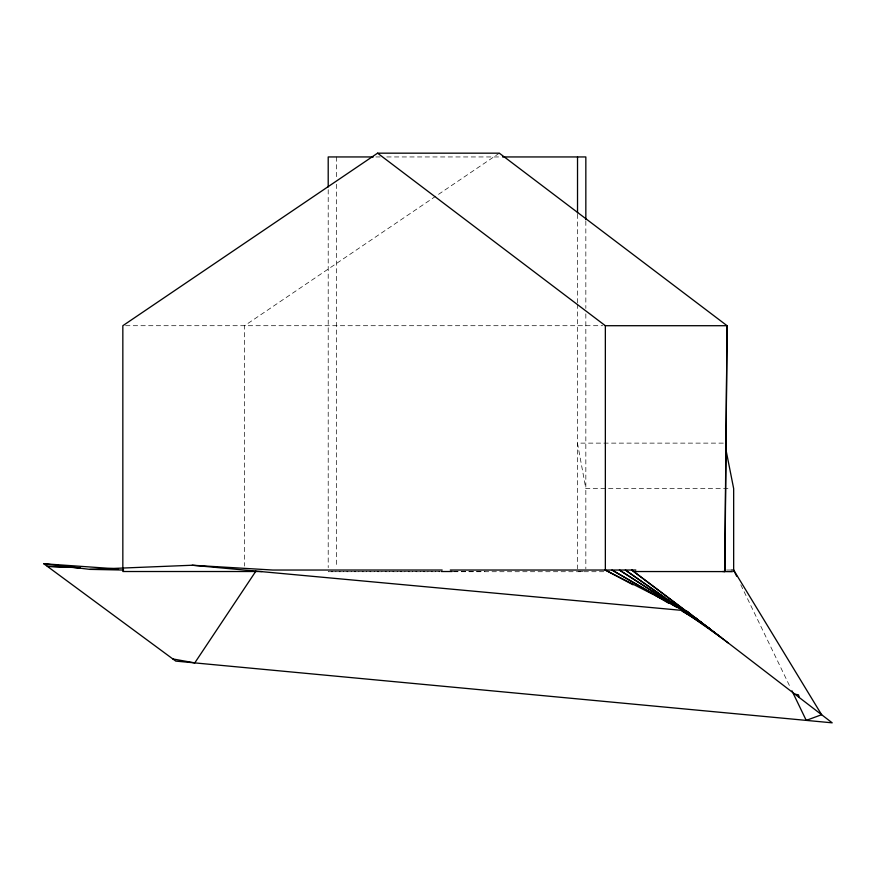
<?xml version="1.0" encoding="UTF-8"?>
<svg xmlns="http://www.w3.org/2000/svg" width="876" height="876" viewBox="0 0 876 876"><rect width="100%" height="100%" fill="white"/><g stroke="black" fill="none" stroke-linecap="round" stroke-linejoin="round"><path stroke-width="0.66" stroke-dasharray="4.38 3.29" d="M499.32 153.169L244.568 325.708L244.568 566.049M375.892 156.946L380.118 156.946M386.787 156.946L501.368 156.946M125.575 325.708L602.699 325.708M723.291 443.125L577.47 443.125L585.836 488.6L730.945 488.6M726.554 570.035L730.945 570.035M439.916 571.623L328.204 571.721L440.059 571.721M453.538 571.612L484.877 571.59M453.68 571.721L606.181 571.721M578.707 571.546L585.836 571.513M740.8 584.818L790.185 687.112M585.836 221.091L585.836 308.44M585.836 313.904L585.836 568.798M577.47 214.182L577.47 302.757M577.47 304.125L577.525 568.787M336.515 156.946L336.515 178.77M336.515 184.234L336.515 567.626M328.204 189.687L328.204 567.626"/><path stroke-width="1.31" d="M255.88 571.163L194.779 662.891L172.813 658.938M722.678 571.513L724.901 571.513L727.08 325.708L499.32 153.169L377.589 153.169L122.837 325.708L122.837 571.513L262.099 571.513M192.216 565.239L686.379 610.791L832.2 722.831L175.758 661.106L43.8 563.75L89.823 569.378L192.216 565.239L272.797 570.035L442.172 570.035M373.296 156.946L328.204 156.946L328.204 186.96M502.594 156.946L585.836 156.946L585.836 219.723M377.589 153.169L605.349 325.708L727.08 325.708L724.726 571.59L635.199 571.535M450.297 570.035L611.995 570.035L675.582 606.597M613.233 570.035L635.823 570.035M731.416 570.035L733.661 570.035L821.622 714.707L806.248 720.39L791.97 690.814M441.318 571.513L452.257 571.513M732.391 571.7L724.726 571.59L724.715 553.818M89.823 569.378L123.604 570.035M79.913 567.681L47.304 566.334L80.121 567.747M105.722 568.743L113.869 569.082M106.106 568.852L114.307 569.214M43.8 563.75L118.512 568.984M794.97 694.23L798.441 694.778L799.284 697.537M605.349 325.708L605.349 570.145L688.361 612.324M605.349 570.035L633.019 584.785M682.338 611.087L696.781 618.784L683.827 611.338M611.995 570.035L653.31 594.224M655.664 595.603L668.651 603.203M681.627 610.813L701.687 622.562L689.116 614.536M681.123 609.422L619.398 570.035L677.301 607.615M682.984 611.295L709.089 628.245L694.569 618.149M684.517 611.163L625.322 570.035L664.424 597.574M688.985 614.273L692.336 616.605M666.658 599.151L681.189 609.378M684.539 611.733L721.408 637.706L631.716 570.035L692.511 615.97M694.69 617.602L728.339 643.039M733.661 570.035L736.639 576.189M725.711 448.479L733.661 488.6L733.661 571.513M577.525 156.946L577.525 212.879"/></g></svg>
